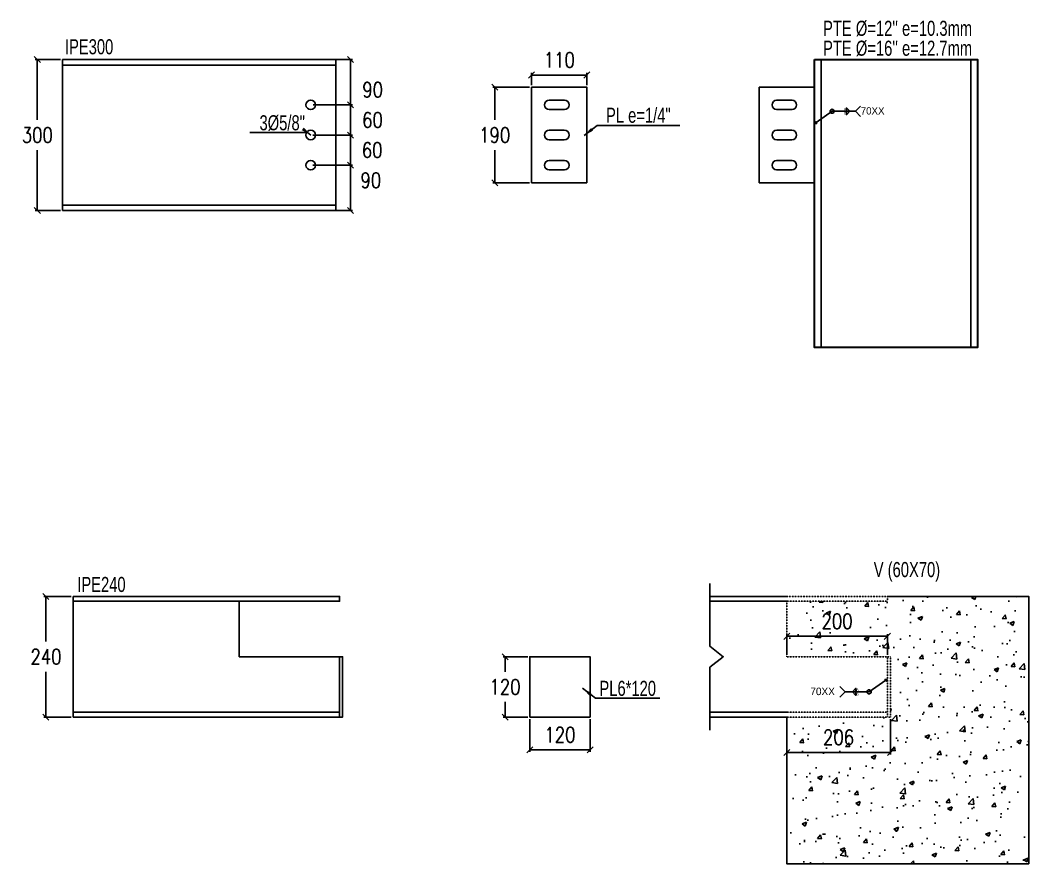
# Model space of a CAD drawing. Extents: x 7536 to 102814, y -9868 to 35131.
# Drawn here: x 13013 to 15019, y -6858 to -5180 of the extents above; entities that cross this region are included whole.
import ezdxf
from ezdxf.enums import TextEntityAlignment as Align

# ---------------------------------------------------------------- set-up
doc = ezdxf.new("R2010")
doc.units = 0
doc.header["$LTSCALE"] = 0.4
doc.linetypes.add('DXK_LINE_DOT1', pattern=[1.8814, 0.9407, -0.9407])
doc.layers.get('0').update_dxf_attribs({"color": 255})
for name, color, linetype in [('COTAS', 8, 'Continuous'), ('P-PLATINA', 6, 'Continuous'), ('PERFORACIONES', 1, 'Continuous'), ('TITULO', 3, 'Continuous')]:
    doc.layers.add(name, color=color, linetype=linetype)
doc.layers.add('E_COLUMNAS-3', color=1, linetype='Continuous', lineweight=35)
doc.styles.add('CNI_COTAS', font='romans.shx', dxfattribs={"width": 0.8})
doc.styles.add('ROMANS', font='DINGRAFO.SHX')
doc.styles.add('VERDANA', font='arial.ttf')
doc.dimstyles.new('1.1', dxfattribs={"dimscale": 0, "dimtxt": 15, "dimasz": 20, "dimexe": 2, "dimexo": 2, "dimgap": 7, "dimtad": 1, "dimdec": 0, "dimzin": 4, "dimdsep": 46, "dimtxsty": 'CNI_COTAS', "dimcen": 0, "dimclrd": 256, "dimclrt": 3, "dimadec": 0, "dimazin": 0, "dimtfac": 1, "dimtdec": 0, "dimtmove": 2, "dimatfit": 0, "dimfxl": 0.05, "dimtolj": 1, "dimtzin": 0, "dimarcsym": 1})
doc.dimstyles.new('1.4', dxfattribs={"dimscale": 0, "dimtxt": 30, "dimasz": 12, "dimexe": 4, "dimexo": 4, "dimgap": 15, "dimtad": 1, "dimdec": 0, "dimzin": 4, "dimdsep": 46, "dimtxsty": 'CNI_COTAS', "dimblk": 'OBLIQUE', "dimcen": -0.09, "dimclrd": 256, "dimclrt": 3, "dimadec": 0, "dimazin": 0, "dimtfac": 1, "dimtdec": 0, "dimtmove": 2, "dimatfit": 0, "dimldrblk": 'DOT', "dimfxl": 0.05, "dimtolj": 1, "dimtzin": 0, "dimarcsym": 0})

# ---------------------------------------------------------------- blocks, each defined once
blk = doc.blocks.new('_Oblique')
at = {"color": 0, "linetype": 'ByBlock', "lineweight": -2}
blk.add_line((-0.5, -0.5), (0.5, 0.5), dxfattribs=at)
blk = doc.blocks.new('*D35')
at = {"layer": 'COTAS', "color": 0, "lineweight": -2, "transparency": 16777216}
for p, q in [((13114.2, -6326.5), (13060.2, -6326.5)), ((13114.2, -6566.5), (13060.2, -6566.5))]:
    blk.add_line(p, q, dxfattribs=at)
at = {"layer": 'COTAS', "lineweight": -2, "transparency": 16777216}
for p, q in [((13064.2, -6326.5), (13064.2, -6416.5)), ((13064.2, -6566.5), (13064.2, -6476.5))]:
    blk.add_line(p, q, dxfattribs=at)
at = {"layer": 'Defpoints', "color": 0, "transparency": 16777216}
for p in [(13064.2, -6326.5), (13118.2, -6326.5), (13118.2, -6566.5)]:
    blk.add_point(p, dxfattribs=at)
at = {"layer": 'COTAS', "lineweight": -2, "transparency": 16777216, "xscale": 12, "yscale": 12, "zscale": 12}
for p, rotation in [((13064.2, -6326.5), 90), ((13064.2, -6566.5), 270)]:
    blk.add_blockref('_Oblique', p, dxfattribs=dict(at, rotation=rotation))
at = {"layer": 'COTAS', "color": 3, "transparency": 16777216, "insert": (13064.2, -6446.5), "char_height": 30, "attachment_point": 5, "rotation": 0.01, "style": 'CNI_COTAS'}
blk.add_mtext('\\A1;240', dxfattribs=at)
blk = doc.blocks.new('_Dot')
at = {"color": 0, "linetype": 'ByBlock', "lineweight": -2}
blk.add_line((-0.5, 0), (-1, 0), dxfattribs=at)
at = {"color": 0, "linetype": 'ByBlock', "const_width": 0.5}
blk.add_lwpolyline([(-0.25, 0, 1), (0.25, 0, 1)], format="xyb", close=True, dxfattribs=at)
blk = doc.blocks.new('*D36')
at = {"layer": 'COTAS', "color": 0, "lineweight": -2, "transparency": 16777216}
for p, q in [((14537.7, -6442.5), (14537.7, -6401.9)), ((14737.7, -6442.5), (14737.7, -6401.9))]:
    blk.add_line(p, q, dxfattribs=at)
at = {"layer": 'COTAS', "lineweight": -2, "transparency": 16777216}
blk.add_line((14537.7, -6405.9), (14737.7, -6405.9), dxfattribs=at)
at = {"layer": 'Defpoints', "color": 0, "transparency": 16777216}
for p in [(14737.7, -6405.9), (14537.7, -6446.5), (14737.7, -6446.5)]:
    blk.add_point(p, dxfattribs=at)
at = {"layer": 'COTAS', "lineweight": -2, "transparency": 16777216, "xscale": 12, "yscale": 12, "zscale": 12, "rotation": 180}
blk.add_blockref('_Oblique', (14537.7, -6405.9), dxfattribs=at)
at = {"layer": 'COTAS', "lineweight": -2, "transparency": 16777216, "xscale": 12, "yscale": 12, "zscale": 12}
blk.add_blockref('_Oblique', (14737.7, -6405.9), dxfattribs=at)
at = {"layer": 'COTAS', "color": 3, "transparency": 16777216, "insert": (14637.7, -6375.9), "char_height": 30, "attachment_point": 5, "style": 'CNI_COTAS'}
blk.add_mtext('\\A1;200', dxfattribs=at)
blk = doc.blocks.new('*D37')
at = {"layer": 'COTAS', "color": 0, "lineweight": -2, "transparency": 16777216}
for p, q in [((14537.7, -6570.5), (14537.7, -6640.8)), ((14743.7, -6570.5), (14743.7, -6640.8))]:
    blk.add_line(p, q, dxfattribs=at)
at = {"layer": 'COTAS', "lineweight": -2, "transparency": 16777216}
blk.add_line((14537.7, -6636.8), (14743.7, -6636.8), dxfattribs=at)
at = {"layer": 'Defpoints', "color": 0, "transparency": 16777216}
for p in [(14537.7, -6566.5), (14743.7, -6566.5), (14743.7, -6636.8)]:
    blk.add_point(p, dxfattribs=at)
at = {"layer": 'COTAS', "lineweight": -2, "transparency": 16777216, "xscale": 12, "yscale": 12, "zscale": 12, "rotation": 180}
blk.add_blockref('_Oblique', (14537.7, -6636.8), dxfattribs=at)
at = {"layer": 'COTAS', "lineweight": -2, "transparency": 16777216, "xscale": 12, "yscale": 12, "zscale": 12}
blk.add_blockref('_Oblique', (14743.7, -6636.8), dxfattribs=at)
at = {"layer": 'COTAS', "color": 3, "transparency": 16777216, "insert": (14640.7, -6606.8), "char_height": 30, "attachment_point": 5, "style": 'CNI_COTAS'}
blk.add_mtext('\\A1;206', dxfattribs=at)
blk = doc.blocks.new('*D46')
at = {"layer": 'COTAS', "color": 0, "lineweight": -2, "transparency": 16777216}
for p, q in [((13093.4, -5258.8), (13043, -5258.8)), ((13093.4, -5558.8), (13043, -5558.8))]:
    blk.add_line(p, q, dxfattribs=at)
at = {"layer": 'COTAS', "lineweight": -2, "transparency": 16777216}
for p, q in [((13047, -5258.8), (13047, -5378.8)), ((13047, -5558.8), (13047, -5438.8))]:
    blk.add_line(p, q, dxfattribs=at)
at = {"layer": 'Defpoints', "color": 0, "transparency": 16777216}
for p in [(13047, -5258.8), (13097.4, -5258.8), (13097.4, -5558.8)]:
    blk.add_point(p, dxfattribs=at)
at = {"layer": 'COTAS', "lineweight": -2, "transparency": 16777216, "xscale": 12, "yscale": 12, "zscale": 12}
for p, rotation in [((13047, -5258.8), 90), ((13047, -5558.8), 270)]:
    blk.add_blockref('_Oblique', p, dxfattribs=dict(at, rotation=rotation))
at = {"layer": 'COTAS', "color": 3, "transparency": 16777216, "insert": (13047, -5408.8), "char_height": 30, "attachment_point": 5, "rotation": 0.01, "style": 'CNI_COTAS'}
blk.add_mtext('\\A1;300', dxfattribs=at)
blk = doc.blocks.new('*D47')
at = {"layer": 'COTAS', "color": 0, "lineweight": -2, "transparency": 16777216}
for p, q in [((14026.2, -5313.8), (13952.8, -5313.8)), ((14026.2, -5503.8), (13952.8, -5503.8))]:
    blk.add_line(p, q, dxfattribs=at)
at = {"layer": 'COTAS', "lineweight": -2, "transparency": 16777216}
for p, q in [((13956.8, -5313.8), (13956.8, -5378.8)), ((13956.8, -5503.8), (13956.8, -5438.8))]:
    blk.add_line(p, q, dxfattribs=at)
at = {"layer": 'Defpoints', "color": 0, "transparency": 16777216}
for p in [(14030.2, -5313.8), (13956.8, -5503.8), (14030.2, -5503.8)]:
    blk.add_point(p, dxfattribs=at)
at = {"layer": 'COTAS', "lineweight": -2, "transparency": 16777216, "xscale": 12, "yscale": 12, "zscale": 12}
for p, rotation in [((13956.8, -5313.8), 90), ((13956.8, -5503.8), 270)]:
    blk.add_blockref('_Oblique', p, dxfattribs=dict(at, rotation=rotation))
at = {"layer": 'COTAS', "color": 3, "transparency": 16777216, "insert": (13956.8, -5408.8), "char_height": 30, "attachment_point": 5, "rotation": 0.01, "style": 'CNI_COTAS'}
blk.add_mtext('\\A1;190', dxfattribs=at)
blk = doc.blocks.new('*D109')
at = {"layer": 'COTAS', "color": 0, "lineweight": -2, "transparency": 16777216}
for p, q in [((14030.2, -5309.8), (14030.2, -5285.4)), ((14140.2, -5309.8), (14140.2, -5285.4))]:
    blk.add_line(p, q, dxfattribs=at)
at = {"layer": 'COTAS', "lineweight": -2, "transparency": 16777216}
blk.add_line((14030.2, -5289.4), (14140.2, -5289.4), dxfattribs=at)
at = {"layer": 'Defpoints', "color": 0, "transparency": 16777216}
for p in [(14140.2, -5289.4), (14030.2, -5313.8), (14140.2, -5313.8)]:
    blk.add_point(p, dxfattribs=at)
at = {"layer": 'COTAS', "lineweight": -2, "transparency": 16777216, "xscale": 12, "yscale": 12, "zscale": 12, "rotation": 180}
blk.add_blockref('_Oblique', (14030.2, -5289.4), dxfattribs=at)
at = {"layer": 'COTAS', "lineweight": -2, "transparency": 16777216, "xscale": 12, "yscale": 12, "zscale": 12}
blk.add_blockref('_Oblique', (14140.2, -5289.4), dxfattribs=at)
at = {"layer": 'COTAS', "color": 3, "transparency": 16777216, "insert": (14085.2, -5259.4), "char_height": 30, "attachment_point": 5, "style": 'CNI_COTAS'}
blk.add_mtext('\\A1;110', dxfattribs=at)
blk = doc.blocks.new('*D118')
at = {"layer": 'COTAS', "color": 0, "lineweight": -2, "transparency": 16777216}
for p, q in [((14022.5, -6446.5), (13973.3, -6446.5)), ((14022.5, -6566.5), (13973.3, -6566.5))]:
    blk.add_line(p, q, dxfattribs=at)
at = {"layer": 'COTAS', "lineweight": -2, "transparency": 16777216}
for p, q in [((13977.3, -6446.5), (13977.3, -6476.5)), ((13977.3, -6566.5), (13977.3, -6536.5))]:
    blk.add_line(p, q, dxfattribs=at)
at = {"layer": 'Defpoints', "color": 0, "transparency": 16777216}
for p in [(14026.5, -6446.5), (13977.3, -6566.5), (14026.5, -6566.5)]:
    blk.add_point(p, dxfattribs=at)
at = {"layer": 'COTAS', "lineweight": -2, "transparency": 16777216, "xscale": 12, "yscale": 12, "zscale": 12}
for p, rotation in [((13977.3, -6446.5), 90), ((13977.3, -6566.5), 270)]:
    blk.add_blockref('_Oblique', p, dxfattribs=dict(at, rotation=rotation))
at = {"layer": 'COTAS', "color": 3, "transparency": 16777216, "insert": (13977.3, -6506.5), "char_height": 30, "attachment_point": 5, "rotation": 0.01, "style": 'CNI_COTAS'}
blk.add_mtext('\\A1;120', dxfattribs=at)
blk = doc.blocks.new('*D119')
at = {"layer": 'COTAS', "color": 0, "lineweight": -2, "transparency": 16777216}
for p, q in [((14026.5, -6570.5), (14026.5, -6635.8)), ((14146.5, -6570.5), (14146.5, -6635.8))]:
    blk.add_line(p, q, dxfattribs=at)
at = {"layer": 'COTAS', "lineweight": -2, "transparency": 16777216}
blk.add_line((14026.5, -6631.8), (14146.5, -6631.8), dxfattribs=at)
at = {"layer": 'Defpoints', "color": 0, "transparency": 16777216}
for p in [(14026.5, -6566.5), (14146.5, -6566.5), (14146.5, -6631.8)]:
    blk.add_point(p, dxfattribs=at)
at = {"layer": 'COTAS', "lineweight": -2, "transparency": 16777216, "xscale": 12, "yscale": 12, "zscale": 12, "rotation": 180}
blk.add_blockref('_Oblique', (14026.5, -6631.8), dxfattribs=at)
at = {"layer": 'COTAS', "lineweight": -2, "transparency": 16777216, "xscale": 12, "yscale": 12, "zscale": 12}
blk.add_blockref('_Oblique', (14146.5, -6631.8), dxfattribs=at)
at = {"layer": 'COTAS', "color": 3, "transparency": 16777216, "insert": (14086.5, -6601.8), "char_height": 30, "attachment_point": 5, "style": 'CNI_COTAS'}
blk.add_mtext('\\A1;120', dxfattribs=at)
blk = doc.blocks.new('SOLDADURA FILETE ALREDEDOR')
h = blk.add_hatch(color=256)
h.dxf.hatch_style = 1
h.paths.add_polyline_path([(5063.7, 3679), (5060.1, 3684.2), (5066.4, 3684.8)])
for p, q in [((5061.9, 3681.6), (5015.5, 3649.2)), ((5015.5, 3649.2), (4948.3, 3649.2))]:
    blk.add_line(p, q)
for points in [[(5066.4, 3684.8), (5063.7, 3679), (5060.1, 3684.2)], [(4978.7, 3649.2), (4978.7, 3659.2), (4968.7, 3649.2), (4978.7, 3639.2)]]:
    blk.add_lwpolyline(points, close=True)
blk.add_lwpolyline([(4933.5, 3634.4), (4948.3, 3649.2), (4933.5, 3664)])
blk.add_circle((5015.5, 3649.2), 5.81)
at = {"layer": 'TITULO', "style": 'ROMANS'}
for s, height, p in [('70XX', 21, (4851, 3640)), ('6', 7.5, (4980.2, 3650.6)), ('6', 7.5, (4980.2, 3639))]:
    blk.add_text(s, height=height, dxfattribs=at).set_placement(p)
blk = doc.blocks.new('*D167')
at = {"layer": 'COTAS', "color": 0, "lineweight": -2, "transparency": 16777216}
for p, q in [((13611.7, -5348.8), (13674.2, -5348.8)), ((13611.7, -5408.8), (13674.2, -5408.8))]:
    blk.add_line(p, q, dxfattribs=at)
at = {"layer": 'COTAS', "lineweight": -2, "transparency": 16777216}
blk.add_line((13670.2, -5348.8), (13670.2, -5408.8), dxfattribs=at)
at = {"layer": 'Defpoints', "color": 0, "transparency": 16777216}
for p in [(13607.7, -5348.8), (13607.7, -5408.8), (13670.2, -5408.8)]:
    blk.add_point(p, dxfattribs=at)
at = {"layer": 'COTAS', "lineweight": -2, "transparency": 16777216, "xscale": 12, "yscale": 12, "zscale": 12}
for p, rotation in [((13670.2, -5348.8), 90), ((13670.2, -5408.8), 270)]:
    blk.add_blockref('_Oblique', p, dxfattribs=dict(at, rotation=rotation))
at = {"layer": 'COTAS', "color": 3, "transparency": 16777216, "insert": (13713.6, -5378.8), "char_height": 30, "attachment_point": 5, "rotation": 0.01, "style": 'CNI_COTAS'}
blk.add_mtext('\\A1;60', dxfattribs=at)
blk = doc.blocks.new('*D168')
at = {"layer": 'COTAS', "color": 0, "lineweight": -2, "transparency": 16777216}
for p, q in [((13594.8, -5408.8), (13674.2, -5408.8)), ((13594.8, -5468.8), (13674.2, -5468.8))]:
    blk.add_line(p, q, dxfattribs=at)
at = {"layer": 'COTAS', "lineweight": -2, "transparency": 16777216}
blk.add_line((13670.2, -5408.8), (13670.2, -5468.8), dxfattribs=at)
at = {"layer": 'Defpoints', "color": 0, "transparency": 16777216}
for p in [(13590.8, -5408.8), (13590.8, -5468.8), (13670.2, -5468.8)]:
    blk.add_point(p, dxfattribs=at)
at = {"layer": 'COTAS', "lineweight": -2, "transparency": 16777216, "xscale": 12, "yscale": 12, "zscale": 12}
for p, rotation in [((13670.2, -5408.8), 90), ((13670.2, -5468.8), 270)]:
    blk.add_blockref('_Oblique', p, dxfattribs=dict(at, rotation=rotation))
at = {"layer": 'COTAS', "color": 3, "transparency": 16777216, "insert": (13713.1, -5438.8), "char_height": 30, "attachment_point": 5, "rotation": 0.01, "style": 'CNI_COTAS'}
blk.add_mtext('\\A1;60', dxfattribs=at)
blk = doc.blocks.new('*D169')
at = {"layer": 'COTAS', "color": 0, "lineweight": -2, "transparency": 16777216}
for p, q in [((13611.7, -5468.8), (13674.1, -5468.8)), ((13611.7, -5558.8), (13674.1, -5558.8))]:
    blk.add_line(p, q, dxfattribs=at)
at = {"layer": 'COTAS', "lineweight": -2, "transparency": 16777216}
blk.add_line((13670.1, -5468.8), (13670.1, -5558.8), dxfattribs=at)
at = {"layer": 'Defpoints', "color": 0, "transparency": 16777216}
for p in [(13607.7, -5468.8), (13607.7, -5558.8), (13670.1, -5558.8)]:
    blk.add_point(p, dxfattribs=at)
at = {"layer": 'COTAS', "lineweight": -2, "transparency": 16777216, "xscale": 12, "yscale": 12, "zscale": 12}
for p, rotation in [((13670.1, -5468.8), 90), ((13670.1, -5558.8), 270)]:
    blk.add_blockref('_Oblique', p, dxfattribs=dict(at, rotation=rotation))
at = {"layer": 'COTAS', "color": 3, "transparency": 16777216, "insert": (13710.4, -5498.8), "char_height": 30, "attachment_point": 5, "rotation": 0.01, "style": 'CNI_COTAS'}
blk.add_mtext('\\A1;90', dxfattribs=at)
blk = doc.blocks.new('*D170')
at = {"layer": 'COTAS', "color": 0, "lineweight": -2, "transparency": 16777216}
for p, q in [((13611.7, -5258.8), (13673.7, -5258.8)), ((13595.7, -5348.8), (13673.7, -5348.8))]:
    blk.add_line(p, q, dxfattribs=at)
at = {"layer": 'COTAS', "lineweight": -2, "transparency": 16777216}
blk.add_line((13669.7, -5348.8), (13669.7, -5258.8), dxfattribs=at)
at = {"layer": 'Defpoints', "color": 0, "transparency": 16777216}
for p in [(13607.7, -5258.8), (13669.7, -5258.8), (13591.7, -5348.8)]:
    blk.add_point(p, dxfattribs=at)
at = {"layer": 'COTAS', "lineweight": -2, "transparency": 16777216, "xscale": 12, "yscale": 12, "zscale": 12}
for p, rotation in [((13669.7, -5258.8), 90), ((13669.7, -5348.8), 270)]:
    blk.add_blockref('_Oblique', p, dxfattribs=dict(at, rotation=rotation))
at = {"layer": 'COTAS', "color": 3, "transparency": 16777216, "insert": (13713.9, -5318.8), "char_height": 30, "attachment_point": 5, "rotation": 0.01, "style": 'CNI_COTAS'}
blk.add_mtext('\\A1;90', dxfattribs=at)
blk = doc.blocks.new('SOLDADURA FILETE ALREDEDOR 1 DE 6')
h = blk.add_hatch(color=256)
h.dxf.hatch_style = 1
h.paths.add_polyline_path([(11922.4, -5372.4), (11924.9, -5376.1), (11920.5, -5376.4)])
for p in [(11923.7, -5374.3), (12002.1, -5351.9)]:
    blk.add_line(p, (11955.6, -5351.9))
for points in [[(11984, -5351.9), (11984, -5345), (11990.9, -5351.9), (11984, -5358.8)], [(11920.5, -5376.4), (11922.4, -5372.4), (11924.9, -5376.1)]]:
    blk.add_lwpolyline(points, close=True)
blk.add_lwpolyline([(12012.2, -5362.1), (12002.1, -5351.9), (12012.2, -5341.7)])
blk.add_circle((11955.6, -5351.9), 4.01)
at = {"layer": 'TITULO', "style": 'ROMANS'}
for s, height, p in [('6', 5.17, (11979.3, -5350.7)), ('6', 5.17, (11979.3, -5358.1)), ('70XX', 14.49, (12012.4, -5358.3))]:
    blk.add_text(s, height=height, dxfattribs=at).set_placement(p)
blk = doc.blocks.new('TUBO OP2')
at = {"layer": 'COTAS', "ltscale": 0.0004}
for p, q in [((11933.5, -5821.9), (11933.5, -5249.1)), ((12231.5, -5821.9), (12231.5, -5249.1))]:
    blk.add_line(p, q, dxfattribs=at)
at = {"layer": 'E_COLUMNAS-3'}
blk.add_polyline3d([(11920.5, -5249.1, 0), (12244.5, -5249.1, 0), (12244.5, -5821.9, 0), (11920.5, -5821.9, 0)], close=True, dxfattribs=at)

msp = doc.modelspace()

# ---------------------------------------------------------------- hatches: boundary and pattern name
at = {"layer": 'PERFORACIONES'}
h = msp.add_hatch(dxfattribs=at)
h.set_pattern_fill('AR-CONC', color=8, scale=0.5)
h.set_pattern_definition([(50, (-3057.836, -4e-12), (91.09233, -7.96954), [9.525, -104.775]), (355, (-3057.84, -4e-12), (-17.6217, 95.5284), [7.62, -83.8203]), (100.45144, (-3050.245, -0.66), (73.47062, 87.55888), [8.095, -89.04512]), (46.1842, (-3057.84, 25.4), (135.5395, -21.02116), [14.2875, -157.1625]), (96.63556, (-3046.54, 23.65), (118.7021, 123.7131), [12.1425, -133.5678]), (351.18415, (-3057.84, 25.4), (118.7021, 123.7131), [11.43, -125.7299]), (21, (-3045.136, 19.05), (75.8072, -51.1326), [9.525, -104.775]), (326, (-3045.14, 19.05), (30.901, 92.094), [7.62, -83.82]), (71.45144, (-3038.82, 14.79), (106.7082, 40.9614), [8.095, -89.04497]), (37.5, (-3057.836, -4e-12), (1.5443, 42.27752), [0, -82.804, 0, -85.09, 0, -84.1375]), (7.5, (-3057.836, -4e-12), (33.40983, 50.09029), [0, -48.514, 0, -80.899, 0, -32.0675]), (327.5, (-3086.157, -4e-12), (67.7953, -2.86437), [0, -31.75, 0, -99.06, 0, -131.445]), (317.5, (-3098.857, -4e-12), (74.06459, 12.71325), [0, -41.275, 0, -65.786, 0, -93.345])])
h.paths.add_polyline_path([(15019.1, -6326.5), (14737.7, -6326.5), (14737.7, -6336.3), (14537.7, -6336.3), (14537.7, -6446.5), (14737.7, -6446.5), (14743.7, -6446.5), (14743.7, -6566.5), (14737.7, -6566.5), (14537.7, -6566.5), (14537.7, -6858.4), (15019.1, -6858.4)])
h.paths.add_polyline_path([(14602.3, -6629.3), (14679, -6629.3), (14679, -6584.3), (14602.3, -6584.3)], flags=24)
h.paths.add_polyline_path([(14599.3, -6398.4), (14676, -6398.4), (14676, -6353.4), (14599.3, -6353.4)], flags=24)

# ---------------------------------------------------------------- linework, layer by layer
at = {"color": 2}
for p, q in [((13097.4, -5258.8), (13640.8, -5258.8)), ((13097.4, -5258.8), (13097.4, -5558.8)), ((13097.4, -5269.5), (13640.8, -5269.5)), ((13640.8, -5258.8), (13640.8, -5558.8)), ((13097.4, -5548.1), (13640.8, -5548.1)), ((13097.4, -5558.8), (13640.8, -5558.8)), ((13118.2, -6326.5), (13118.2, -6566.5)), ((13448.2, -6336.3), (13448.2, -6446.5)), ((13448.2, -6446.5), (13648.2, -6446.5)), ((13118.2, -6556.7), (13448.2, -6556.7)), ((13448.2, -6556.7), (13648.2, -6556.7)), ((14384.8, -6556.7), (14537.7, -6556.7)), ((13118.2, -6566.5), (13448.2, -6566.5)), ((13448.2, -6566.5), (13648.2, -6566.5)), ((14384.8, -6566.5), (14537.7, -6566.5))]:
    msp.add_line(p, q, dxfattribs=at)
at = {"color": 2, "linetype": 'DXK_LINE_DOT1'}
for p, q in [((14537.7, -6556.7), (14737.7, -6556.7)), ((14537.7, -6566.5), (14737.7, -6566.5))]:
    msp.add_line(p, q, dxfattribs=at)
at = {"color": 2}
for points in [[(13118.2, -6336.3), (13648.2, -6336.3), (13648.2, -6326.5), (13118.2, -6326.5)], [(14537.7, -6326.5), (14384.8, -6326.5)], [(14384.8, -6336.3), (14537.7, -6336.3)]]:
    msp.add_lwpolyline(points, dxfattribs=at)
at = {"color": 2, "linetype": 'DXK_LINE_DOT1'}
for points in [[(14537.7, -6336.3), (14737.7, -6336.3), (14737.7, -6326.5), (14537.7, -6326.5)], [(14537.7, -6336.3), (14537.7, -6446.5), (14737.7, -6446.5)]]:
    msp.add_lwpolyline(points, dxfattribs=at)
at = {"layer": 'COTAS'}
msp.add_lwpolyline([(14384.8, -6592.3), (14384.8, -6467.3), (14411.2, -6446.5), (14384.8, -6425.7), (14384.8, -6300.7)], dxfattribs=at)
at = {"layer": 'COTAS', "color": 1}
msp.add_lwpolyline([(14537.7, -6566.5), (14537.7, -6858.4), (15019.1, -6858.4), (15019.1, -6326.5), (14737.7, -6326.5)], dxfattribs=at)
at = {"layer": 'P-PLATINA', "linetype": 'DXK_LINE_DOT1'}
msp.add_line((14737.7, -6446.5), (14737.7, -6566.5), dxfattribs=at)
at = {"layer": 'P-PLATINA', "linetype": 'Continuous'}
for points in [[(14140.2, -5503.8), (14030.2, -5503.8), (14030.2, -5313.8), (14140.2, -5313.8)], [(14592.8, -5503.8), (14482.8, -5503.8), (14482.8, -5313.8), (14592.8, -5313.8)], [(13648.2, -6446.5), (13654.2, -6446.5), (13654.2, -6566.5), (13648.2, -6566.5)], [(14026.5, -6566.5), (14146.5, -6566.5), (14146.5, -6446.5), (14026.5, -6446.5)]]:
    msp.add_lwpolyline(points, close=True, dxfattribs=at)
for points in [[(14095.2, -5358.3), (14065.2, -5358.3), (14061.5, -5357.6), (14058.4, -5355.5), (14056.4, -5352.5), (14055.7, -5348.8), (14056.4, -5345.2), (14058.4, -5342.1), (14061.5, -5340), (14065.2, -5339.3), (14095.2, -5339.3)], [(14088.5, -5339.3), (14095.2, -5339.3), (14098.8, -5340), (14101.9, -5342.1), (14103.9, -5345.2), (14104.7, -5348.8), (14103.9, -5352.5), (14101.9, -5355.5), (14098.8, -5357.6), (14095.2, -5358.3), (14088.5, -5358.3)], [(14547.8, -5358.3), (14517.8, -5358.3), (14514.2, -5357.6), (14511.1, -5355.5), (14509.1, -5352.5), (14508.3, -5348.8), (14509.1, -5345.2), (14511.1, -5342.1), (14514.2, -5340), (14517.8, -5339.3), (14547.8, -5339.3)], [(14541.2, -5339.3), (14547.8, -5339.3), (14551.5, -5340), (14554.6, -5342.1), (14556.6, -5345.2), (14557.3, -5348.8), (14556.6, -5352.5), (14554.6, -5355.5), (14551.5, -5357.6), (14547.8, -5358.3), (14541.2, -5358.3)], [(14071.8, -5418.3), (14065.2, -5418.3), (14061.5, -5417.6), (14058.4, -5415.5), (14056.4, -5412.5), (14055.7, -5408.8), (14056.4, -5405.2), (14058.4, -5402.1), (14061.5, -5400), (14065.2, -5399.3), (14071.8, -5399.3)], [(14065.2, -5399.3), (14095.2, -5399.3), (14098.8, -5400), (14101.9, -5402.1), (14103.9, -5405.2), (14104.7, -5408.8), (14103.9, -5412.5), (14101.9, -5415.5), (14098.8, -5417.6), (14095.2, -5418.3), (14065.2, -5418.3)], [(14524.5, -5418.3), (14517.8, -5418.3), (14514.2, -5417.6), (14511.1, -5415.5), (14509.1, -5412.5), (14508.3, -5408.8), (14509.1, -5405.2), (14511.1, -5402.1), (14514.2, -5400), (14517.8, -5399.3), (14524.5, -5399.3)], [(14517.8, -5399.3), (14547.8, -5399.3), (14551.5, -5400), (14554.6, -5402.1), (14556.6, -5405.2), (14557.3, -5408.8), (14556.6, -5412.5), (14554.6, -5415.5), (14551.5, -5417.6), (14547.8, -5418.3), (14517.8, -5418.3)], [(14095.2, -5478.3), (14065.2, -5478.3), (14061.5, -5477.6), (14058.4, -5475.5), (14056.4, -5472.5), (14055.7, -5468.8), (14056.4, -5465.2), (14058.4, -5462.1), (14061.5, -5460), (14065.2, -5459.3), (14071.8, -5459.3)], [(14065.2, -5459.3), (14095.2, -5459.3), (14098.8, -5460), (14101.9, -5462.1), (14103.9, -5465.2), (14104.7, -5468.8), (14103.9, -5472.5), (14101.9, -5475.5), (14098.8, -5477.6), (14095.2, -5478.3), (14088.5, -5478.3)], [(14524.5, -5478.3), (14517.8, -5478.3), (14514.2, -5477.6), (14511.1, -5475.5), (14509.1, -5472.5), (14508.3, -5468.8), (14509.1, -5465.2), (14511.1, -5462.1), (14514.2, -5460), (14517.8, -5459.3), (14524.5, -5459.3)], [(14517.8, -5459.3), (14547.8, -5459.3), (14551.5, -5460), (14554.6, -5462.1), (14556.6, -5465.2), (14557.3, -5468.8), (14556.6, -5472.5), (14554.6, -5475.5), (14551.5, -5477.6), (14547.8, -5478.3), (14517.8, -5478.3)]]:
    msp.add_lwpolyline(points, dxfattribs=at)
at = {"layer": 'P-PLATINA', "linetype": 'DXK_LINE_DOT1'}
msp.add_lwpolyline([(14737.7, -6446.5), (14737.7, -6566.5), (14743.7, -6566.5), (14743.7, -6446.5)], close=True, dxfattribs=at)
at = {"layer": 'PERFORACIONES'}
for centre in [(13590.8, -5348.8), (13590.8, -5408.8), (13590.8, -5468.8)]:
    msp.add_circle(centre, 9.5, dxfattribs=at)

# ---------------------------------------------------------------- block references
msp.add_blockref('SOLDADURA FILETE ALREDEDOR 1 DE 6', (2672.3, -9.7))
at = {"xscale": 0.7104614331683008, "yscale": 0.7104614331683008, "zscale": 0.7104614331683008}
msp.add_blockref('SOLDADURA FILETE ALREDEDOR', (11138.1, -9109), dxfattribs=at)
at = {"layer": 'COTAS'}
msp.add_blockref('TUBO OP2', (2672.3, -9.7), dxfattribs=at)

# ---------------------------------------------------------------- texts
at = {"color": 96, "style": 'VERDANA', "width": 0.7}
for s, p in [("PTE Ø=12'' e=10.3mm", (14758.1, -5196.5)), ('IPE300', (13150, -5233.2)), ("PTE Ø=16'' e=12.7mm", (14758.1, -5236.1)), ('PL e=1/4"', (14242.4, -5369.4)), ('3%%C5/8"', (13534.1, -5384.4)), ('V (60X70)', (14776.7, -6273.1)), ('IPE240', (13174.5, -6302.7)), ('PL6*120', (14221.3, -6509.4))]:
    msp.add_text(s, height=30, dxfattribs=at).set_placement(p, align=Align.MIDDLE_CENTER)

# ---------------------------------------------------------------- dimensions: what is measured, and where the dimension line sits
at = {"layer": 'COTAS'}
for base, p1, p2, picture, middle in [((13047, -5258.8), (13097.4, -5558.8), (13097.4, -5258.8), '*D46', (13047, -5408.8)), ((13956.8, -5503.8), (14030.2, -5313.8), (14030.2, -5503.8), '*D47', (13956.8, -5408.8)), ((13064.2, -6326.5), (13118.2, -6566.5), (13118.2, -6326.5), '*D35', (13064.2, -6446.5)), ((13977.3, -6566.5), (14026.5, -6446.5), (14026.5, -6566.5), '*D118', (13977.3, -6506.5))]:
    dim = msp.add_linear_dim(base=base, p1=p1, p2=p2, angle=90, dimstyle='1.4', override={"dimscale": 1}, dxfattribs=at)
    dim.commit()
    dim.dimension.update_dxf_attribs({"geometry": picture, "text_midpoint": middle, "text_rotation": 0.01})
for base, p1, p2, picture, middle in [((13669.7, -5258.8), (13591.7, -5348.8), (13607.7, -5258.8), '*D170', (13713.9, -5318.8)), ((13670.2, -5408.8), (13607.7, -5348.8), (13607.7, -5408.8), '*D167', (13713.6, -5378.8)), ((13670.2, -5468.8), (13590.8, -5408.8), (13590.8, -5468.8), '*D168', (13713.1, -5438.8)), ((13670.1, -5558.8), (13607.7, -5468.8), (13607.7, -5558.8), '*D169', (13710.4, -5498.8))]:
    dim = msp.add_linear_dim(base=base, p1=p1, p2=p2, angle=90, dimstyle='1.4', override={"dimscale": 1}, dxfattribs=at)
    dim.commit()
    dim.dimension.update_dxf_attribs({"geometry": picture, "text_midpoint": middle, "dimtype": 160, "text_rotation": 0.01})
for base, p1, p2, picture, middle in [((14140.2, -5289.4), (14030.2, -5313.8), (14140.2, -5313.8), '*D109', (14085.2, -5259.4)), ((14737.7, -6405.9), (14537.7, -6446.5), (14737.7, -6446.5), '*D36', (14637.7, -6375.9)), ((14146.5, -6631.8), (14026.5, -6566.5), (14146.5, -6566.5), '*D119', (14086.5, -6601.8)), ((14743.7, -6636.8), (14537.7, -6566.5), (14743.7, -6566.5), '*D37', (14640.7, -6606.8))]:
    dim = msp.add_linear_dim(base=base, p1=p1, p2=p2, dimstyle='1.4', override={"dimscale": 1}, dxfattribs=at)
    dim.commit()
    dim.dimension.update_dxf_attribs({"geometry": picture, "text_midpoint": middle})

# ---------------------------------------------------------------- leaders
at = {"layer": 'COTAS', "annotation_type": 0, "has_hookline": 1, "hookline_direction": 0, "text_width": 24, "horizontal_direction": (-1, 0, 0)}
msp.add_leader([(13590.8, -5408.8), (13584.5, -5403.9), (13500.7, -5403.9)], dimstyle='1.1', override={"dimscale": 1}, dxfattribs=at)
at = {"layer": 'COTAS'}
msp.add_leader([(14134.7, -5409.7), (14160.3, -5389.8), (14324.8, -5389.8)], dimstyle='1.1', override={"dimscale": 1}, dxfattribs=at)
at = {"layer": 'COTAS', "annotation_type": 0, "has_hookline": 1, "hookline_direction": 0, "text_width": 24}
msp.add_leader([(14131.4, -6508.9), (14156.9, -6528.9), (14254.3, -6528.9)], dimstyle='1.1', override={"dimscale": 1}, dxfattribs=at)

doc.saveas('drawing.dxf')
